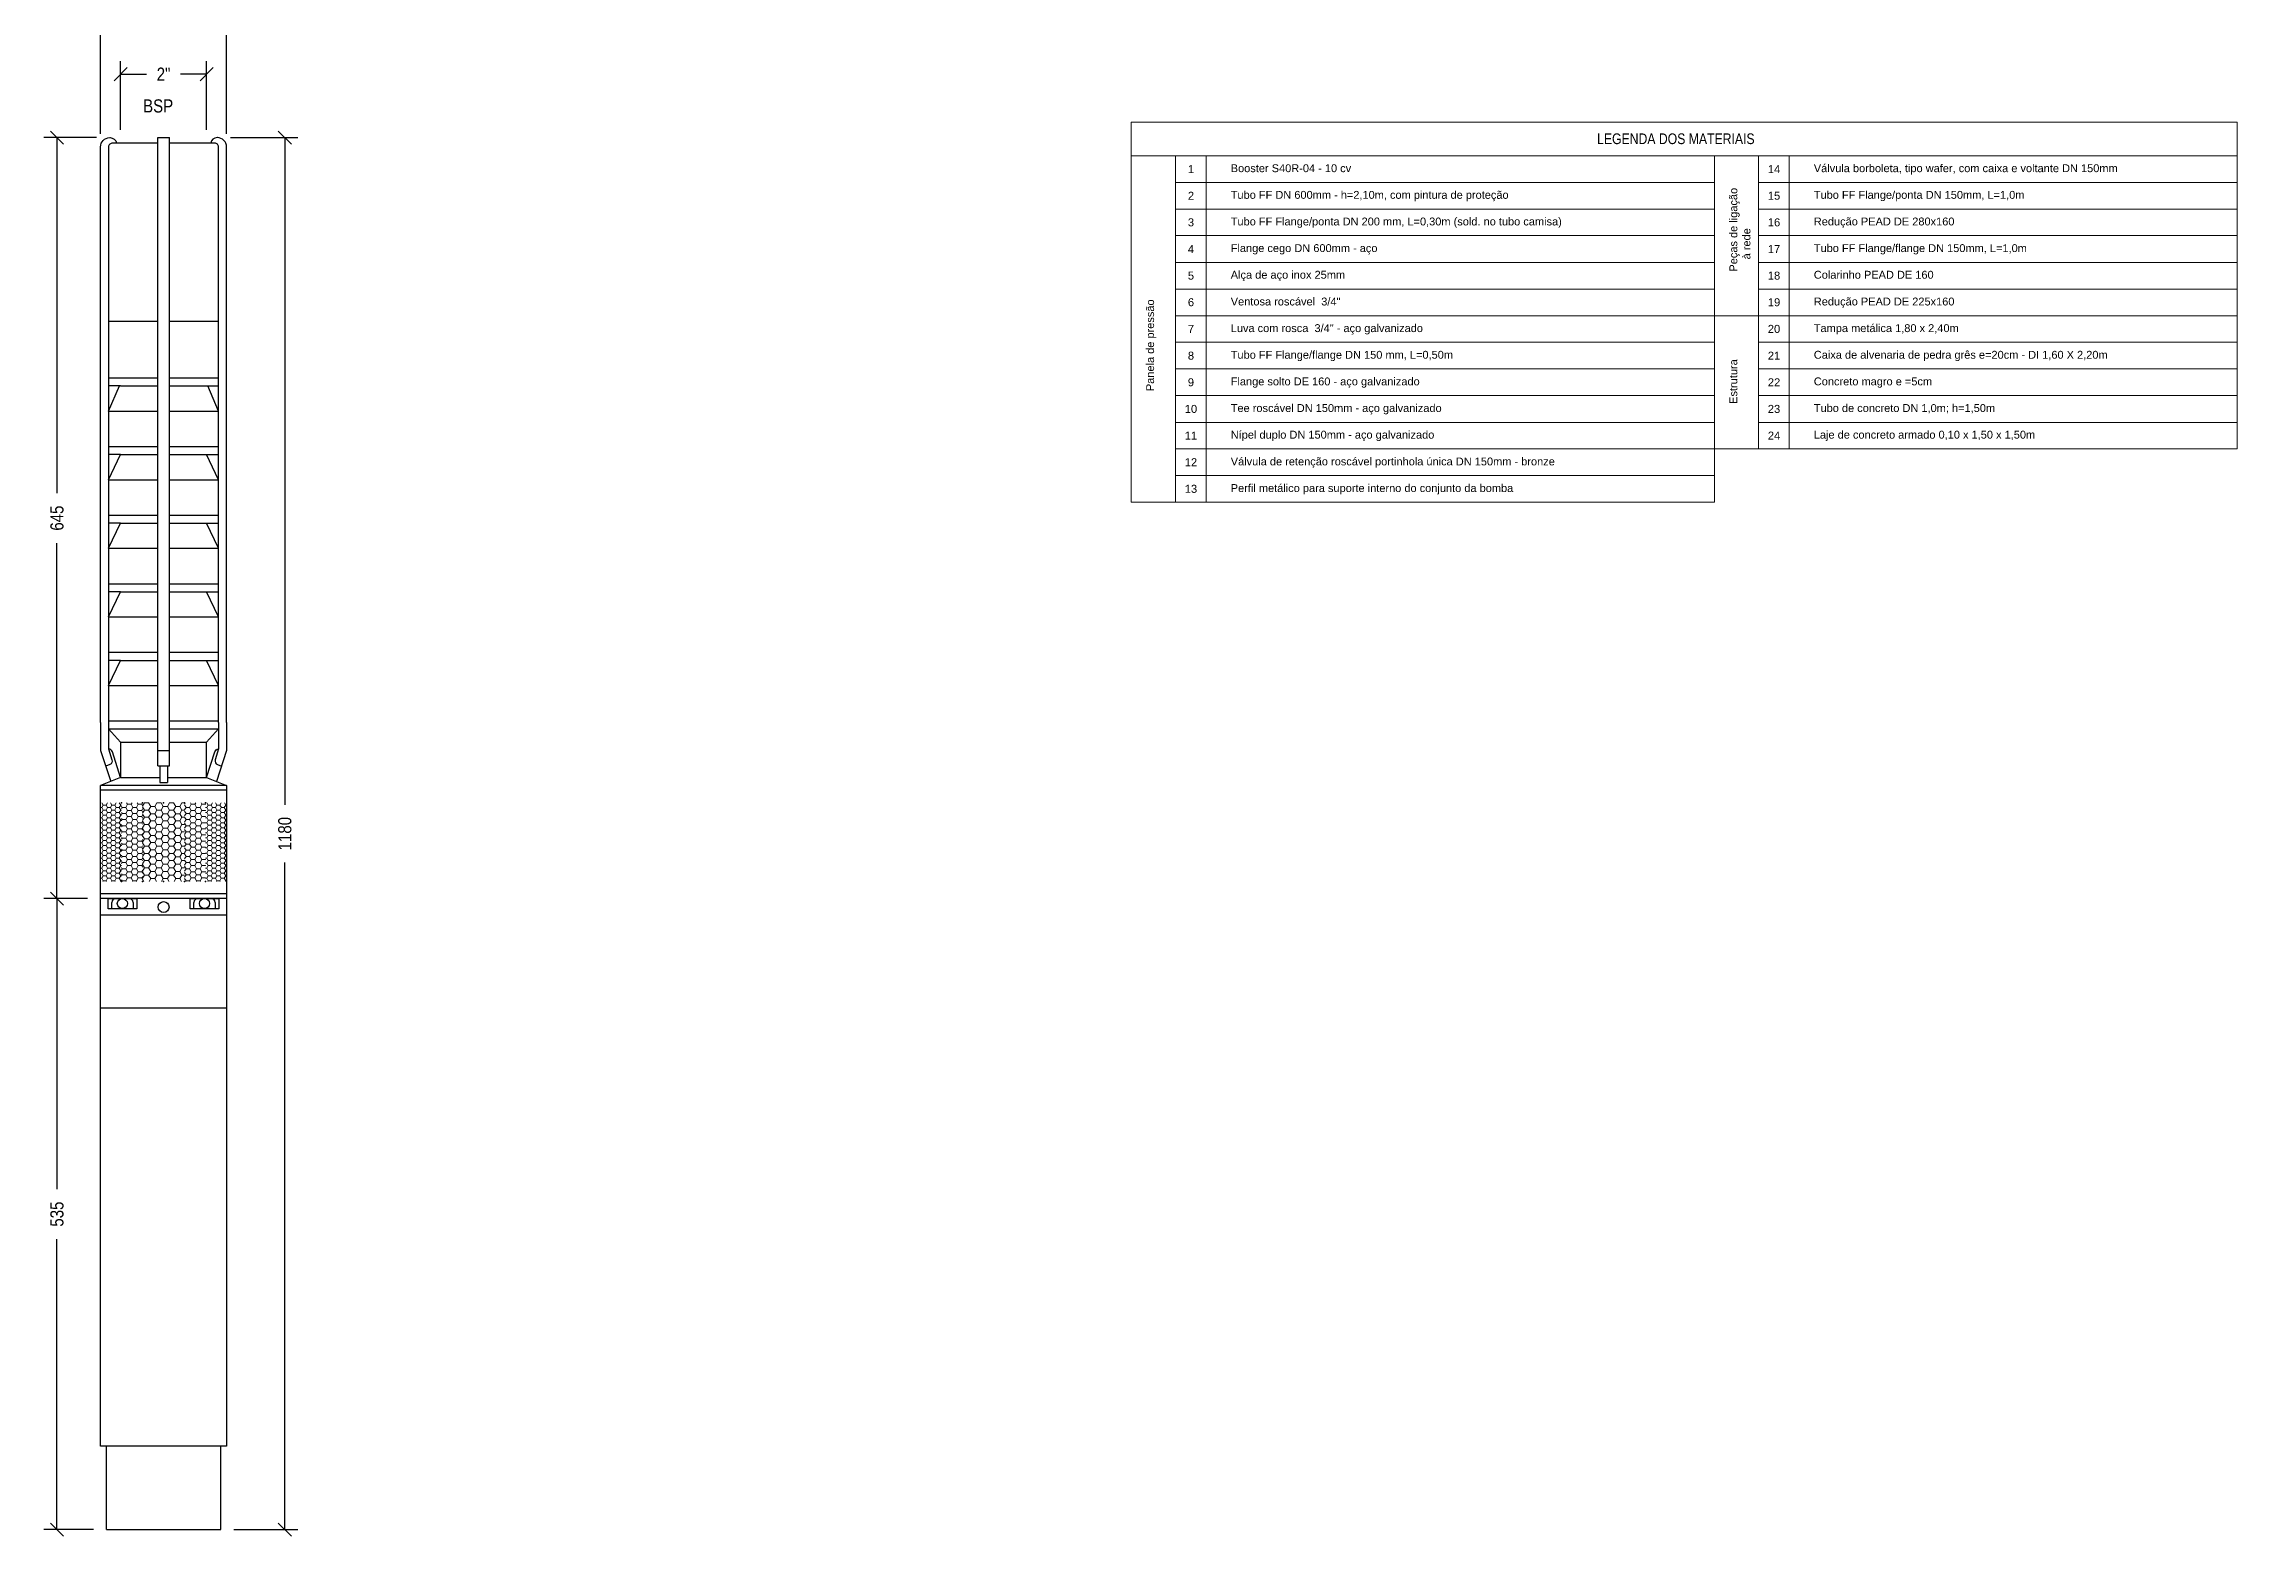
# Model space of a CAD drawing. Header units: metres. Extents: x -128.4 to -111.7, y -101.1 to -82.6.
# Drawn here: x -128.38 to -111.67, y -101.11 to -89.74 of the extents above; entities that cross this region are included whole.
import ezdxf

# ---------------------------------------------------------------- set-up
doc = ezdxf.new("R2010")
doc.units = ezdxf.units.M
doc.layers.add('BAR-PECAS', color=7, linetype='Continuous')
doc.styles.get("Standard").update_dxf_attribs({"font": ''})
doc.styles.get('Standard').set_extended_font_data('HelmetCondensed')
doc.dimstyles.get("Standard").update_dxf_attribs({"dimtxt": 0.18, "dimasz": 0.18, "dimexe": 0.18, "dimexo": 0.0625, "dimgap": 0.09, "dimtad": 0, "dimtih": 1, "dimtoh": 1, "dimdec": 4, "dimzin": 0, "dimdsep": 46, "dimtxsty": 'Standard', "dimcen": 0.09, "dimadec": 0, "dimazin": 0, "dimtfac": 1, "dimtdec": 4, "dimtofl": 0, "dimtmove": 0, "dimatfit": 3, "dimfxl": 1, "dimtolj": 1, "dimtzin": 0, "dimarcsym": 0})

# ---------------------------------------------------------------- blocks, each defined once
blk = doc.blocks.new('_Oblique')
at = {"color": 0, "linetype": 'ByBlock', "lineweight": -2}
blk.add_line((-0.5, -0.5), (0.5, 0.5), dxfattribs=at)
blk = doc.blocks.new('*D27')
at = {"layer": 'BAR-PECAS', "color": 0, "lineweight": -2, "transparency": 16777216}
for p, q in [((-128.05, -96.254), (-128.382, -96.254)), ((-128.282, -96.254), (-128.282, -98.468)), ((-128.282, -101.064), (-128.282, -98.85)), ((-128.005, -101.064), (-128.382, -101.064))]:
    blk.add_line(p, q, dxfattribs=at)
at = {"layer": 'DEFPOINTS', "color": 0, "transparency": 16777216}
for p in [(-128.282, -96.254), (-127.95, -96.254), (-127.905, -101.064)]:
    blk.add_point(p, dxfattribs=at)
at = {"layer": 'BAR-PECAS', "color": 0, "lineweight": -2, "transparency": 16777216, "xscale": 0.1, "yscale": 0.1, "zscale": 0.1}
for p, rotation in [((-128.282, -96.254), 90), ((-128.282, -101.064), 270)]:
    blk.add_blockref('_Oblique', p, dxfattribs=dict(at, rotation=rotation))
at = {"layer": 'BAR-PECAS', "color": 0, "lineweight": 9, "transparency": 16777216, "insert": (-128.282, -98.659), "char_height": 0.1, "attachment_point": 5, "rotation": 90}
blk.add_mtext('\\A1;535', dxfattribs=at)
blk = doc.blocks.new('_DOTSMALL')
at = {"color": 0, "linetype": 'ByBlock', "const_width": 0.5}
blk.add_lwpolyline([(-0.0625, 0, 1), (0.0625, 0, 1)], format="xyb", close=True, dxfattribs=at)
blk = doc.blocks.new('*D28')
at = {"layer": 'BAR-PECAS', "color": 0, "lineweight": -2, "transparency": 16777216}
for p, q in [((-127.98, -90.454), (-128.382, -90.454)), ((-128.282, -90.454), (-128.282, -93.163)), ((-128.282, -96.254), (-128.282, -93.545)), ((-128.05, -96.254), (-128.382, -96.254))]:
    blk.add_line(p, q, dxfattribs=at)
at = {"layer": 'DEFPOINTS', "color": 0, "transparency": 16777216}
for p in [(-128.282, -90.454), (-127.88, -90.454), (-127.95, -96.254)]:
    blk.add_point(p, dxfattribs=at)
at = {"layer": 'BAR-PECAS', "color": 0, "lineweight": -2, "transparency": 16777216, "xscale": 0.1, "yscale": 0.1, "zscale": 0.1}
for p, rotation in [((-128.282, -90.454), 90), ((-128.282, -96.254), 270)]:
    blk.add_blockref('_Oblique', p, dxfattribs=dict(at, rotation=rotation))
at = {"layer": 'BAR-PECAS', "color": 0, "lineweight": 9, "transparency": 16777216, "insert": (-128.282, -93.354), "char_height": 0.1, "attachment_point": 5, "rotation": 90}
blk.add_mtext('\\A1;645', dxfattribs=at)
blk = doc.blocks.new('*D29')
at = {"layer": 'BAR-PECAS', "color": 0, "lineweight": -2, "transparency": 16777216}
for p, q in [((-127.95, -90.424), (-127.95, -89.465)), ((-126.99, -90.424), (-126.99, -89.465)), ((-127.95, -89.565), (-127.613, -89.565)), ((-126.99, -89.565), (-127.326, -89.565))]:
    blk.add_line(p, q, dxfattribs=at)
at = {"layer": 'DEFPOINTS', "color": 0, "transparency": 16777216}
for p in [(-126.99, -89.565), (-127.95, -90.524), (-126.99, -90.524)]:
    blk.add_point(p, dxfattribs=at)
at = {"layer": 'BAR-PECAS', "color": 0, "lineweight": -2, "transparency": 16777216, "xscale": 0.1, "yscale": 0.1, "zscale": 0.1, "rotation": 180}
blk.add_blockref('_Oblique', (-127.95, -89.565), dxfattribs=at)
at = {"layer": 'BAR-PECAS', "color": 0, "lineweight": -2, "transparency": 16777216, "xscale": 0.1, "yscale": 0.1, "zscale": 0.1}
blk.add_blockref('_Oblique', (-126.99, -89.565), dxfattribs=at)
at = {"layer": 'BAR-PECAS', "color": 0, "lineweight": 9, "transparency": 16777216, "insert": (-127.47, -89.565), "char_height": 0.1, "attachment_point": 5}
blk.add_mtext('\\A1;97', dxfattribs=at)
blk = doc.blocks.new('*D30')
at = {"layer": 'BAR-PECAS', "color": 0, "lineweight": -2, "transparency": 16777216}
for p, q in [((-126.96, -90.454), (-126.446, -90.454)), ((-126.546, -90.454), (-126.546, -95.539)), ((-126.546, -101.064), (-126.546, -95.978)), ((-126.935, -101.064), (-126.446, -101.064))]:
    blk.add_line(p, q, dxfattribs=at)
at = {"layer": 'DEFPOINTS', "color": 0, "transparency": 16777216}
for p in [(-127.06, -90.454), (-127.035, -101.064), (-126.546, -101.064)]:
    blk.add_point(p, dxfattribs=at)
at = {"layer": 'BAR-PECAS', "color": 0, "lineweight": -2, "transparency": 16777216, "xscale": 0.1, "yscale": 0.1, "zscale": 0.1}
for p, rotation in [((-126.546, -90.454), 90), ((-126.546, -101.064), 270)]:
    blk.add_blockref('_Oblique', p, dxfattribs=dict(at, rotation=rotation))
at = {"layer": 'BAR-PECAS', "color": 0, "lineweight": 9, "transparency": 16777216, "insert": (-126.546, -95.759), "char_height": 0.1, "attachment_point": 5, "rotation": 90}
blk.add_mtext('\\A1;1180', dxfattribs=at)
blk = doc.blocks.new('*D31')
at = {"layer": 'BAR-PECAS', "color": 0, "lineweight": -2, "transparency": 16777216}
for p, q in [((-127.797, -90.395), (-127.797, -89.87)), ((-127.142, -90.395), (-127.142, -89.87)), ((-127.797, -89.97), (-127.599, -89.97)), ((-127.142, -89.97), (-127.34, -89.97))]:
    blk.add_line(p, q, dxfattribs=at)
at = {"layer": 'DEFPOINTS', "color": 0, "transparency": 16777216}
for p in [(-127.142, -89.97), (-127.797, -90.495), (-127.142, -90.495)]:
    blk.add_point(p, dxfattribs=at)
at = {"layer": 'BAR-PECAS', "color": 0, "lineweight": -2, "transparency": 16777216, "xscale": 0.1, "yscale": 0.1, "zscale": 0.1, "rotation": 180}
blk.add_blockref('_Oblique', (-127.797, -89.97), dxfattribs=at)
at = {"layer": 'BAR-PECAS', "color": 0, "lineweight": -2, "transparency": 16777216, "xscale": 0.1, "yscale": 0.1, "zscale": 0.1}
blk.add_blockref('_Oblique', (-127.142, -89.97), dxfattribs=at)
at = {"layer": 'BAR-PECAS', "color": 0, "lineweight": 9, "transparency": 16777216, "insert": (-127.47, -89.97), "char_height": 0.1, "attachment_point": 5}
blk.add_mtext('\\A1;2"', dxfattribs=at)

msp = doc.modelspace()

# ---------------------------------------------------------------- hatches: boundary and pattern name
at = {"lineweight": 5}
h = msp.add_hatch(dxfattribs=at)
h.set_pattern_fill('HONEY', color=252, scale=0.007, style=0)
h.set_pattern_definition([(0, (8.353498, 0.85), (0.0333375, 0.01924741), [0.022225, -0.04445]), (120, (8.353498, 0.85), (-0.033337496, 0.019247417), [0.022225, -0.04445]), (60, (8.353498, 0.85), (4e-09, 0.038494827), [-0.04445, 0.022225])])
h.paths.add_polyline_path([(-127.79, -95.523), (-127.95, -95.523), (-127.95, -96.123), (-127.79, -96.123)])
h.paths.add_polyline_path([(-126.99, -95.523), (-127.15, -95.523), (-127.15, -96.123), (-126.99, -96.123)])
h = msp.add_hatch(dxfattribs=at)
h.set_pattern_fill('HONEY', color=252, scale=0.0085, style=0)
h.set_pattern_definition([(0, (8.353498, 0.85), (0.04048125, 0.023371855), [0.0269875, -0.053975]), (120, (8.353498, 0.85), (-0.0404812452, 0.0233718634), [0.0269875, -0.053975]), (60, (8.353498, 0.85), (4.8e-09, 0.0467437184), [-0.053975, 0.0269875])])
h.paths.add_polyline_path([(-127.63, -95.523), (-127.79, -95.523), (-127.79, -96.123), (-127.63, -96.123)])
h.paths.add_polyline_path([(-127.15, -95.523), (-127.31, -95.523), (-127.31, -96.123), (-127.15, -96.123)])
h = msp.add_hatch(dxfattribs=at)
h.set_pattern_fill('HONEY', color=252, scale=0.01, style=0)
h.set_pattern_definition([(0, (8.353498, 0.85), (0.047625, 0.0274963), [0.03175, -0.0635]), (120, (8.353498, 0.85), (-0.0476249943, 0.02749631), [0.03175, -0.0635]), (60, (8.353498, 0.85), (5.7e-09, 0.05499261), [-0.0635, 0.03175])])
h.paths.add_polyline_path([(-127.31, -95.523), (-127.63, -95.523), (-127.63, -96.123), (-127.31, -96.123)])

# ---------------------------------------------------------------- linework, layer by layer
at = {"lineweight": 9}
for p, q in [((-120.098, -90.335), (-119.527, -90.335)), ((-120.098, -90.335), (-120.098, -93.233)), ((-119.527, -90.335), (-117.101, -90.335)), ((-117.101, -90.335), (-111.673, -90.335)), ((-111.673, -90.335), (-111.673, -92.827)), ((-120.098, -90.592), (-115.655, -90.592)), ((-119.762, -90.592), (-119.762, -93.233)), ((-119.527, -90.592), (-119.527, -93.233)), ((-115.655, -90.592), (-115.655, -93.233)), ((-115.655, -90.592), (-111.673, -90.592)), ((-115.32, -90.592), (-115.32, -92.827)), ((-115.085, -90.592), (-115.085, -92.827)), ((-111.673, -90.592), (-111.673, -92.827)), ((-119.762, -90.795), (-115.655, -90.795)), ((-115.32, -90.795), (-111.673, -90.795)), ((-119.762, -90.998), (-115.655, -90.998)), ((-115.32, -90.998), (-111.673, -90.998)), ((-119.762, -91.201), (-115.655, -91.201)), ((-115.32, -91.201), (-111.673, -91.201)), ((-119.762, -91.405), (-115.655, -91.405)), ((-115.32, -91.405), (-111.673, -91.405)), ((-119.762, -91.608), (-115.655, -91.608)), ((-115.32, -91.608), (-111.673, -91.608)), ((-119.762, -91.811), (-115.655, -91.811)), ((-115.655, -91.811), (-111.673, -91.811)), ((-119.762, -92.014), (-115.655, -92.014)), ((-115.32, -92.014), (-111.673, -92.014)), ((-119.762, -92.217), (-115.655, -92.217)), ((-115.32, -92.217), (-111.673, -92.217)), ((-119.762, -92.42), (-115.655, -92.42)), ((-115.32, -92.42), (-111.673, -92.42)), ((-119.762, -92.624), (-115.655, -92.624)), ((-115.32, -92.624), (-111.673, -92.624)), ((-119.762, -92.827), (-115.655, -92.827)), ((-115.655, -92.827), (-111.673, -92.827)), ((-119.762, -93.03), (-115.655, -93.03)), ((-120.098, -93.233), (-115.655, -93.233))]:
    msp.add_line(p, q, dxfattribs=at)
for p, q in [((-127.865, -96.331), (-127.865, -96.284)), ((-127.702, -96.331), (-127.865, -96.331)), ((-127.835, -96.254), (-127.732, -96.254)), ((-127.702, -96.284), (-127.702, -96.331)), ((-127.239, -96.331), (-127.239, -96.284)), ((-127.077, -96.331), (-127.239, -96.331)), ((-127.209, -96.254), (-127.107, -96.254)), ((-127.077, -96.284), (-127.077, -96.331))]:
    msp.add_line(p, q)
for points in [[(-127.95, -94.911), (-127.95, -94.85), (-127.95, -94.53), (-127.95, -94.318), (-127.95, -94.257), (-127.95, -93.937), (-127.95, -93.725), (-127.95, -93.664), (-127.95, -93.344), (-127.95, -93.132), (-127.95, -93.071), (-127.95, -92.751), (-127.95, -92.539), (-127.95, -92.478), (-127.95, -92.158), (-127.95, -91.946), (-127.95, -91.885), (-127.95, -91.403), (-127.95, -90.524, -0.414214), (-127.88, -90.454), (-127.878, -90.454, -0.362144), (-127.828, -90.495, -0.362144)], [(-127.516, -90.495), (-127.859, -90.495, 0.414214), (-127.889, -90.525), (-127.889, -91.403), (-127.889, -91.885), (-127.889, -91.946), (-127.889, -92.158), (-127.889, -92.478), (-127.889, -92.539), (-127.889, -92.751), (-127.889, -93.071), (-127.889, -93.132), (-127.889, -93.344), (-127.889, -93.664), (-127.889, -93.725), (-127.889, -93.937), (-127.889, -94.257), (-127.889, -94.318), (-127.889, -94.63), (-127.889, -94.85), (-127.889, -94.911)], [(-127.051, -94.911), (-127.051, -94.85), (-127.051, -94.63), (-127.051, -94.318), (-127.051, -94.257), (-127.051, -93.937), (-127.051, -93.725), (-127.051, -93.664), (-127.051, -93.344), (-127.051, -93.132), (-127.051, -93.071), (-127.051, -92.751), (-127.051, -92.539), (-127.051, -92.478), (-127.051, -92.158), (-127.051, -91.946), (-127.051, -91.885), (-127.051, -91.403), (-127.051, -90.525, 0.414214), (-127.081, -90.495), (-127.426, -90.495)], [(-126.99, -94.911), (-126.99, -94.85), (-126.99, -94.53), (-126.99, -94.318), (-126.99, -94.257), (-126.99, -93.937), (-126.99, -93.725), (-126.99, -93.664), (-126.99, -93.344), (-126.99, -93.132), (-126.99, -93.071), (-126.99, -92.751), (-126.99, -92.539), (-126.99, -92.478), (-126.99, -92.158), (-126.99, -91.946), (-126.99, -91.885), (-126.99, -91.403), (-126.99, -90.524, 0.414214), (-127.06, -90.454), (-127.062, -90.454, 0.362144), (-127.111, -90.495, 0.362144)], [(-127.889, -95.113), (-127.863, -95.196, -0.39081), (-127.88, -95.233), (-127.911, -95.245)], [(-127.797, -95.332), (-127.859, -95.136, 0.284451), (-127.889, -95.113, 0.326759)], [(-127.142, -95.332), (-127.08, -95.136, -0.284451), (-127.051, -95.113, -0.326759)], [(-127.051, -95.113), (-127.077, -95.196, 0.39081), (-127.059, -95.233), (-127.028, -95.245)]]:
    msp.add_lwpolyline(points, format="xyb")
for points in [[(-127.514, -90.454), (-127.426, -90.454)], [(-127.514, -95.243), (-127.514, -90.454)], [(-127.425, -95.243), (-127.426, -90.454)], [(-127.889, -91.853), (-127.515, -91.853)], [(-127.425, -91.853), (-127.051, -91.853)], [(-127.889, -92.285), (-127.515, -92.285)], [(-127.889, -92.538), (-127.806, -92.346)], [(-127.797, -92.346), (-127.889, -92.346)], [(-127.797, -92.346), (-127.515, -92.346)], [(-127.425, -92.285), (-127.051, -92.285)], [(-127.425, -92.346), (-127.142, -92.346)], [(-127.142, -92.346), (-127.051, -92.346)], [(-127.051, -92.538), (-127.134, -92.346)], [(-127.889, -92.538), (-127.515, -92.538)], [(-127.425, -92.538), (-127.051, -92.538)], [(-127.889, -92.808), (-127.515, -92.808)], [(-127.889, -93.061), (-127.797, -92.869)], [(-127.797, -92.869), (-127.889, -92.869)], [(-127.797, -92.869), (-127.515, -92.869)], [(-127.425, -92.808), (-127.051, -92.808)], [(-127.425, -92.869), (-127.142, -92.869)], [(-127.051, -93.061), (-127.142, -92.869)], [(-127.142, -92.869), (-127.051, -92.869)], [(-127.889, -93.061), (-127.515, -93.061)], [(-127.425, -93.061), (-127.051, -93.061)], [(-127.889, -93.331), (-127.515, -93.331)], [(-127.889, -93.584), (-127.797, -93.392)], [(-127.797, -93.392), (-127.889, -93.392)], [(-127.797, -93.392), (-127.515, -93.392)], [(-127.425, -93.331), (-127.051, -93.331)], [(-127.425, -93.392), (-127.142, -93.392)], [(-127.051, -93.584), (-127.142, -93.392)], [(-127.142, -93.392), (-127.051, -93.392)], [(-127.889, -93.584), (-127.515, -93.584)], [(-127.425, -93.584), (-127.051, -93.584)], [(-127.889, -93.854), (-127.515, -93.854)], [(-127.425, -93.854), (-127.051, -93.854)], [(-127.889, -94.107), (-127.797, -93.915)], [(-127.797, -93.915), (-127.889, -93.915)], [(-127.797, -93.915), (-127.515, -93.915)], [(-127.425, -93.915), (-127.142, -93.915)], [(-127.051, -94.107), (-127.142, -93.915)], [(-127.142, -93.915), (-127.051, -93.915)], [(-127.889, -94.107), (-127.515, -94.107)], [(-127.425, -94.107), (-127.051, -94.107)], [(-127.889, -94.377), (-127.515, -94.377)], [(-127.425, -94.377), (-127.051, -94.377)], [(-127.889, -94.63), (-127.797, -94.438)], [(-127.797, -94.438), (-127.889, -94.438)], [(-127.797, -94.438), (-127.515, -94.438)], [(-127.425, -94.438), (-127.142, -94.438)], [(-127.051, -94.63), (-127.142, -94.438)], [(-127.142, -94.438), (-127.051, -94.438)], [(-127.889, -94.63), (-127.515, -94.63)], [(-127.425, -94.63), (-127.051, -94.63)], [(-127.889, -94.9), (-127.515, -94.9)], [(-127.425, -94.9), (-127.051, -94.9)], [(-127.95, -94.911), (-127.95, -95.125), (-127.873, -95.362)], [(-127.889, -94.911), (-127.889, -95.113)], [(-127.889, -94.961), (-127.515, -94.961)], [(-127.797, -95.062), (-127.889, -94.961)], [(-127.797, -95.062), (-127.515, -95.062)], [(-127.797, -95.062), (-127.797, -95.332)], [(-127.425, -94.961), (-127.051, -94.961)], [(-127.425, -95.062), (-127.142, -95.062)], [(-127.142, -95.062), (-127.051, -94.961)], [(-127.142, -95.332), (-127.142, -95.062)], [(-126.99, -94.911), (-126.99, -95.125), (-127.066, -95.362)], [(-127.051, -94.911), (-127.051, -95.113)], [(-127.514, -95.124), (-127.425, -95.124)], [(-127.797, -95.332), (-127.95, -95.393)], [(-126.99, -95.393), (-127.95, -95.393)], [(-127.95, -100.428), (-127.95, -99.827), (-127.95, -99.12), (-127.95, -96.381), (-127.95, -96.254), (-127.95, -96.219), (-127.95, -95.428), (-127.95, -95.393)], [(-127.797, -95.332), (-127.499, -95.332)], [(-127.514, -95.243), (-127.425, -95.243)], [(-127.499, -95.243), (-127.499, -95.37)], [(-127.499, -95.37), (-127.441, -95.37)], [(-127.441, -95.243), (-127.441, -95.37)], [(-127.441, -95.332), (-127.142, -95.332)], [(-127.142, -95.332), (-126.99, -95.393)], [(-126.99, -95.393), (-126.99, -96.219), (-126.99, -96.254), (-126.99, -96.381), (-126.99, -99.12), (-126.99, -100.428)], [(-126.99, -95.428), (-127.95, -95.428)], [(-126.99, -96.219), (-127.95, -96.219)], [(-126.99, -96.254), (-127.95, -96.254)], [(-126.99, -96.381), (-127.95, -96.381)], [(-126.99, -97.088), (-127.95, -97.088)], [(-126.99, -100.428), (-127.95, -100.428)], [(-127.905, -101.064), (-127.905, -100.428)], [(-127.035, -101.064), (-127.035, -100.428)], [(-127.905, -101.064), (-127.035, -101.064)]]:
    msp.add_lwpolyline(points)
for points in [[(-127.893, -96.254), (-127.674, -96.254), (-127.674, -96.331), (-127.893, -96.331)], [(-127.267, -96.254), (-127.049, -96.254), (-127.049, -96.331), (-127.267, -96.331)]]:
    msp.add_lwpolyline(points, close=True)
for centre, radius in [((-127.784, -96.292), 0.0384), ((-127.47, -96.319), 0.0417), ((-127.158, -96.292), 0.0384)]:
    msp.add_circle(centre, radius)
for centre, start, end in [((-127.835, -96.284), 90, 180), ((-127.732, -96.284), 0, 90), ((-127.209, -96.284), 90, 180), ((-127.107, -96.284), 0, 90)]:
    msp.add_arc(centre, 0.03, start, end)
for p in [(-127.79, -95.523), (-127.63, -95.523), (-127.47, -95.523), (-127.31, -95.523), (-127.15, -95.523), (-127.79, -96.123), (-127.63, -96.123), (-127.47, -96.123), (-127.31, -96.123), (-127.15, -96.123)]:
    msp.add_point(p)

# ---------------------------------------------------------------- texts
at = {"lineweight": 5, "insert": (-127.626, -90.162), "char_height": 0.1, "width": 0.50356, "attachment_point": 1}
msp.add_mtext('BSP', dxfattribs=at)
at = {"lineweight": 9}
for s, insert, char_height, width, attachment_point in [('LEGENDA DOS MATERIAIS', (-116.549, -90.463), 0.08127, 2.95556, 4), ('{\\fArial|b0|i0|c0|p34;1}', (-119.643, -90.694), 0.06095, 0.52975, 5), ('{\\fArial|b0|i0|c0|p34;Booster S40R-04 - 10 cv}', (-119.34, -90.657), 0.06, 2.06819, 1), ('{\\fArial|b0|i0|c0|p34;14}', (-115.201, -90.694), 0.06095, 0.52975, 5), ('{\\fArial|b0|i0|c0|p34;Válvula borboleta, tipo wafer, com caixa e voltante DN 150mm}', (-114.898, -90.657), 0.06, 3.52089, 1), ('{\\fArial|b0|i0|c0|p34;2}', (-119.643, -90.897), 0.06095, 0.52975, 5), ('{\\fArial|b0|i0|c0|p34;Tubo FF DN 600mm - h=2,10m, com pintura de proteção}', (-119.34, -90.86), 0.06, 3.39333, 1), ('{\\fArial|b0|i0|c0|p34;15}', (-115.201, -90.897), 0.06095, 0.52975, 5), ('{\\fArial|b0|i0|c0|p34;Tubo FF Flange/ponta DN 150mm, L=1,0m}', (-114.898, -90.86), 0.06, 2.82089, 1), ('{\\fArial|b0|i0|c0|p34;Tubo FF Flange/ponta DN 200 mm, L=0,30m (sold. no tubo camisa)}', (-119.34, -91.063), 0.06, 3.4607, 1), ('{\\fArial|b0|i0|c0|p34;Redução PEAD DE 280x160}', (-114.898, -91.063), 0.06, 2.82089, 1), ('{\\fArial|b0|i0|c0|p34;3}', (-119.643, -91.1), 0.06095, 0.52975, 5), ('{\\fArial|b0|i0|c0|p34;16}', (-115.201, -91.1), 0.06095, 0.52975, 5), ('{\\fArial|b0|i0|c0|p34;4}', (-119.643, -91.303), 0.06095, 0.52975, 5), ('{\\fArial|b0|i0|c0|p34;Flange cego DN 600mm - aço}', (-119.34, -91.266), 0.06, 3.18283, 1), ('{\\fArial|b0|i0|c0|p34;17}', (-115.201, -91.303), 0.06095, 0.52975, 5), ('{\\fArial|b0|i0|c0|p34;Tubo FF Flange/flange DN 150mm, L=1,0m}', (-114.898, -91.266), 0.06, 2.82089, 1), ('{\\fArial|b0|i0|c0|p34;5}', (-119.643, -91.506), 0.06095, 0.52975, 5), ('{\\fArial|b0|i0|c0|p34;Alça de aço inox 25mm}', (-119.34, -91.469), 0.06, 3.14072, 1), ('{\\fArial|b0|i0|c0|p34;18}', (-115.201, -91.506), 0.06095, 0.52975, 5), ('{\\fArial|b0|i0|c0|p34;Colarinho PEAD DE 160}', (-114.898, -91.469), 0.06, 2.82089, 1), ('{\\fArial|b0|i0|c0|p34;6}', (-119.643, -91.709), 0.06095, 0.52975, 5), ('{\\fArial|b0|i0|c0|p34;Ventosa roscável  3/4"}', (-119.34, -91.673), 0.06, 2.06819, 1), ('{\\fArial|b0|i0|c0|p34;19}', (-115.201, -91.709), 0.06095, 0.52975, 5), ('{\\fArial|b0|i0|c0|p34;Redução PEAD DE 225x160}', (-114.898, -91.673), 0.06, 2.82089, 1), ('{\\fArial|b0|i0|c0|p34;7}', (-119.643, -91.912), 0.06095, 0.52975, 5), ('{\\fArial|b0|i0|c0|p34;Luva com rosca  3/4" - aço galvanizado}', (-119.34, -91.876), 0.06, 3.31755, 1), ('{\\fArial|b0|i0|c0|p34;20}', (-115.201, -91.912), 0.06095, 0.52975, 5), ('{\\fArial|b0|i0|c0|p34;Tampa metálica 1,80 x 2,40m}', (-114.898, -91.876), 0.06, 3.57422, 1), ('{\\fArial|b0|i0|c0|p34;8}', (-119.643, -92.116), 0.06095, 0.52975, 5), ('{\\fArial|b0|i0|c0|p34;Tubo FF Flange/flange DN 150 mm, L=0,50m}', (-119.34, -92.079), 0.06, 3.31755, 1), ('{\\fArial|b0|i0|c0|p34;21}', (-115.201, -92.116), 0.06095, 0.52975, 5), ('{\\fArial|b0|i0|c0|p34;Caixa de alvenaria de pedra grês e=20cm - DI 1,60 X 2,20m}', (-114.898, -92.079), 0.06, 3.57422, 1), ('{\\fArial|b0|i0|c0|p34;9}', (-119.643, -92.319), 0.06095, 0.52975, 5), ('{\\fArial|b0|i0|c0|p34;Flange solto DE 160 - aço galvanizado}', (-119.34, -92.282), 0.06, 3.31755, 1), ('{\\fArial|b0|i0|c0|p34;22}', (-115.201, -92.319), 0.06095, 0.52975, 5), ('{\\fArial|b0|i0|c0|p34;Concreto magro e =5cm}', (-114.898, -92.282), 0.06, 3.52089, 1), ('{\\fArial|b0|i0|c0|p34;10}', (-119.643, -92.522), 0.06095, 0.52975, 5), ('{\\fArial|b0|i0|c0|p34;Tee roscável DN 150mm - aço galvanizado}', (-119.34, -92.485), 0.06, 3.31755, 1), ('{\\fArial|b0|i0|c0|p34;23}', (-115.201, -92.522), 0.06095, 0.52975, 5), ('{\\fArial|b0|i0|c0|p34;Tubo de concreto DN 1,0m; h=1,50m}', (-114.898, -92.485), 0.06, 3.52089, 1), ('{\\fArial|b0|i0|c0|p34;11}', (-119.643, -92.725), 0.06095, 0.52975, 5), ('{\\fArial|b0|i0|c0|p34;Nípel duplo DN 150mm - aço galvanizado}', (-119.34, -92.688), 0.06, 3.31755, 1), ('{\\fArial|b0|i0|c0|p34;24}', (-115.201, -92.725), 0.06095, 0.52975, 5), ('{\\fArial|b0|i0|c0|p34;Laje de concreto armado 0,10 x 1,50 x 1,50m}', (-114.898, -92.688), 0.06, 2.41422, 1), ('{\\fArial|b0|i0|c0|p34;12}', (-119.643, -92.928), 0.06095, 0.52975, 5), ('{\\fArial|b0|i0|c0|p34;Válvula de retenção roscável portinhola única DN 150mm - bronze}', (-119.34, -92.892), 0.06, 3.31755, 1), ('{\\fArial|b0|i0|c0|p34;13}', (-119.643, -93.131), 0.06095, 0.52975, 5), ('{\\fArial|b0|i0|c0|p34;Perfil metálico para suporte interno do conjunto da bomba}', (-119.34, -93.095), 0.06, 3.31755, 1)]:
    msp.add_mtext(s, dxfattribs=dict(at, insert=insert, char_height=char_height, width=width, attachment_point=attachment_point))
at = {"lineweight": 9, "char_height": 0.06, "width": 3.57422, "attachment_point": 1, "rotation": 90}
for s, insert in [('{\\fArial|b0|i0|c0|p34;Peças de ligação \\P    à rede}', (-115.541, -91.475)), ('{\\fArial|b0|i0|c0|p34;Panela de pressão}', (-119.984, -92.386)), ('{\\fArial|b0|i0|c0|p34;Estrutura}', (-115.541, -92.483))]:
    msp.add_mtext(s, dxfattribs=dict(at, insert=insert))

# ---------------------------------------------------------------- dimensions: what is measured, and where the dimension line sits
at = {"layer": 'BAR-PECAS', "color": 160, "lineweight": 9, "ltscale": 0.05}
for base, p1, p2, text, picture, middle in [((-126.99, -89.565), (-127.95, -90.524), (-126.99, -90.524), '97', '*D29', (-127.47, -89.565)), ((-127.142, -89.97), (-127.797, -90.495), (-127.142, -90.495), '2"', '*D31', (-127.47, -89.97))]:
    dim = msp.add_linear_dim(base=base, p1=p1, p2=p2, text=text, dimstyle='Standard', override={"dimscale": 0.1, "dimtxt": 1, "dimasz": 1, "dimexe": 1, "dimexo": 1, "dimgap": 0.625, "dimtih": 0, "dimtoh": 0, "dimdec": 0, "dimlfac": 100, "dimzin": 1, "dimblk1": 'Oblique', "dimblk2": 'Oblique', "dimsah": 1, "dimcen": 2.5, "dimtdec": 2, "dimtmove": 2, "dimldrblk": 'DOTSMALL'}, dxfattribs=at)
    dim.commit()
    dim.dimension.update_dxf_attribs({"geometry": picture, "text_midpoint": middle})
for base, p1, p2, text, picture, middle in [((-128.282, -90.454), (-127.95, -96.254), (-127.88, -90.454), '645', '*D28', (-128.282, -93.354)), ((-126.546, -101.064), (-127.06, -90.454), (-127.035, -101.064), '1180', '*D30', (-126.546, -95.759)), ((-128.282, -96.254), (-127.905, -101.064), (-127.95, -96.254), '535', '*D27', (-128.282, -98.659))]:
    dim = msp.add_linear_dim(base=base, p1=p1, p2=p2, angle=90, text=text, dimstyle='Standard', override={"dimscale": 0.1, "dimtxt": 1, "dimasz": 1, "dimexe": 1, "dimexo": 1, "dimgap": 0.625, "dimtih": 0, "dimtoh": 0, "dimdec": 0, "dimlfac": 100, "dimzin": 1, "dimblk1": 'Oblique', "dimblk2": 'Oblique', "dimsah": 1, "dimcen": 2.5, "dimtdec": 2, "dimtmove": 2, "dimldrblk": 'DOTSMALL'}, dxfattribs=at)
    dim.commit()
    dim.dimension.update_dxf_attribs({"geometry": picture, "text_midpoint": middle})

doc.saveas('drawing.dxf')
